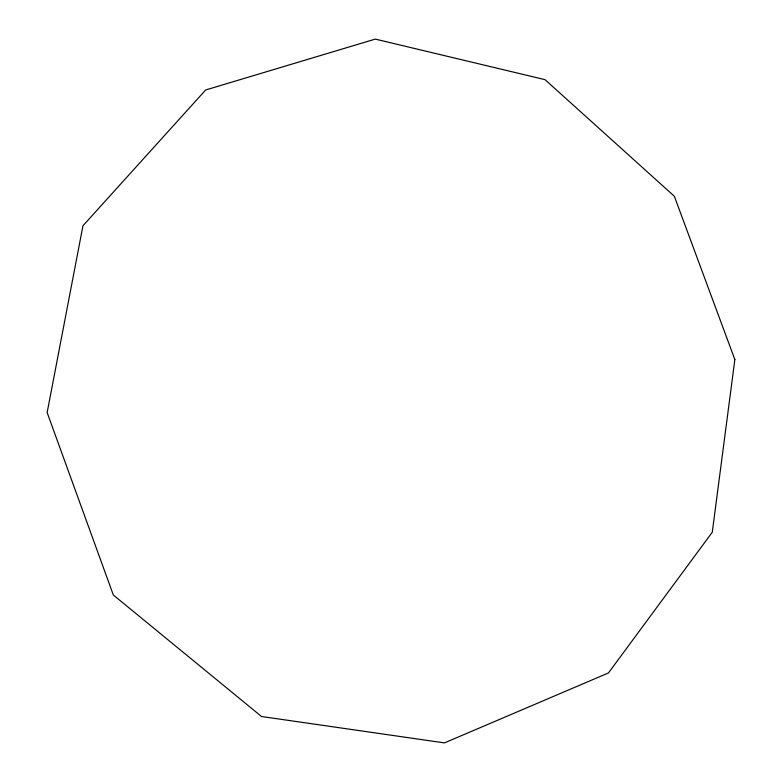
<?xml version="1.0" encoding="UTF-8"?>
<svg xmlns="http://www.w3.org/2000/svg" width="782" height="782" viewBox="0 0 782 782"><rect width="100%" height="100%" fill="white"/><g stroke="black" fill="none" stroke-linecap="round" stroke-linejoin="round"><path stroke-width="1.17" d="M734.855 359.573L712.285 532.219L608.464 672.95L444.469 742.9L261.53 716.508L113.322 594.994L47.145 412.554L82.96 225.763L205.646 89.989L375.292 39.1L545.034 79.656L674.338 196.253L734.855 359.573"/></g></svg>
